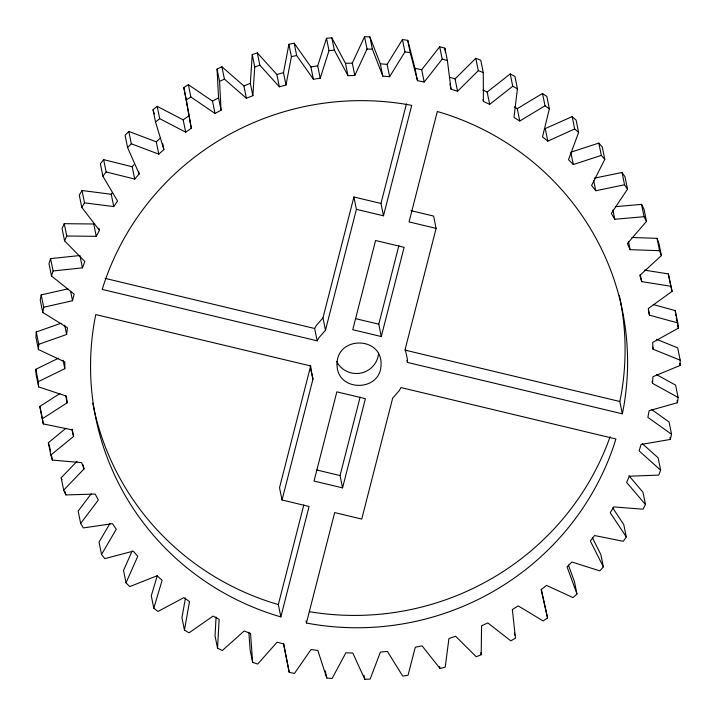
<?xml version="1.0" encoding="UTF-8"?>
<svg xmlns="http://www.w3.org/2000/svg" width="716" height="716" viewBox="0 0 716 716"><rect width="100%" height="100%" fill="white"/><g stroke="black" fill="none" stroke-linecap="round" stroke-linejoin="round"><path stroke-width="1.07" d="M283.518 643.648L289.219 672.36L294.455 673.425L311.048 649.51L317.841 650.477L326.773 678.025L332.108 678.473L345.873 652.822L352.782 652.992L364.784 679.278L370.145 679.099L380.411 652.088L387.437 651.444L402.714 676.11L408.022 675.304L415.28 647.255L422.064 645.823L440.045 668.556L445.218 667.16L448.932 638.511L455.645 636.273L476.23 656.742L481.206 654.737L481.555 625.847L487.811 622.902L510.777 640.811L515.475 638.242L512.343 609.549L518.214 605.888L543.184 620.996L547.552 617.908L541.126 589.689L546.469 585.411L573.015 597.583L576.98 594.012L567.063 566.884L571.896 561.997L599.829 570.894L603.346 566.884L590.333 540.992L594.575 535.541L623.269 541.296L626.285 536.919L610.229 512.728L613.746 506.901L643.004 509.21L645.474 504.529L626.607 482.387L629.391 476.203L658.765 475.102L660.644 470.161L639.075 450.856L641.097 444.448L670.301 439.436L671.572 434.308L647.873 417.365L649.126 410.671L677.479 402.705L678.124 397.478L652.518 383.364L652.956 376.67L680.173 365.429L680.2 360.175L677.694 347.842L656.572 339.321M216.08 617.013L215.033 635.88L217.539 648.213L222.372 650.459L244.183 630.984L250.555 633.499L252.641 662.389L257.706 664.045L277.065 642.198L283.697 643.97L289.219 672.36M217.539 648.213L219.141 619.349L213.091 616.109L188.97 632.846L184.451 630.053L181.945 617.72L185.453 598.003M61.012 323.256L36.256 331.964L35.916 337.218L38.422 349.542L64.834 361.929L64.816 368.686L38.306 381.637L38.61 386.882L66.364 396.109L67.143 402.813L42.36 418.735L43.291 423.908L71.994 429.842L73.578 436.402L50.854 455.072L52.402 460.093L81.642 462.634L84.014 468.962L63.688 490.129L65.827 494.926L95.192 494.076L98.316 500.063L80.657 523.414L83.369 527.925L112.448 523.673L116.269 529.258L101.538 554.47L104.778 558.641L133.257 551.132L137.758 556.269L126.034 582.851L129.748 586.61L157.055 575.762L162.111 580.3L153.797 608.161L157.95 611.464L183.905 597.627L189.516 601.565L184.451 630.053M38.422 349.542L38.762 344.289L36.256 331.964M158.791 154.155L156.285 141.822L128.817 131.44L131.323 143.773L158.791 154.155L163.883 149.581L155.533 122.006L153.027 109.673L157.189 106.344L159.704 118.668L185.695 132.174L191.297 128.227L183.824 87.513L188.371 84.694L190.877 97.018L215.024 113.468L221.065 110.183L218.559 97.85L217.055 69.076L221.906 66.785L224.421 79.118L246.402 98.271L252.855 95.667L250.349 83.342L252.238 54.595L257.33 52.886L276.85 74.473L279.356 86.806L285.997 84.998L291.412 56.618L288.906 44.294L294.151 43.184L310.896 66.901L313.411 79.234L320.213 78.214L329.011 50.639L326.505 38.306L331.839 37.823L345.479 63.33L347.985 75.663L354.805 75.448L367.04 49.055L364.534 36.722L369.877 36.856L380.321 63.805L382.827 76.138L389.638 76.702L404.943 51.892L402.437 39.559L407.735 40.311L414.976 68.342L417.491 80.675L424.212 82.036L442.211 59.115L439.705 46.791L444.878 48.151L447.384 60.484L450.999 89.124L457.56 91.272L478.315 70.633L475.809 58.3L480.767 60.251L483.273 72.584L483.425 101.466L489.663 104.366L512.745 86.251L510.24 73.918L487.157 92.033L489.663 104.366M252.855 95.667L254.753 66.928L252.238 54.595M38.762 344.289L66.615 334.497L67.456 327.785L42.745 312.409L40.239 300.076L41.197 294.894L67.877 288.879M510.24 73.918L514.929 76.442L517.435 88.766L513.972 117.424L519.78 121.004L545.019 105.78L549.36 108.832L542.486 136.917L547.821 141.141L574.68 128.943L578.626 132.469L568.513 159.695L573.319 164.537L601.315 155.399L604.796 159.373L591.604 185.39L595.757 190.742L624.54 184.791L627.52 189.14L611.294 213.458L614.767 219.257L644.06 216.697L646.485 221.369L627.395 243.53L630.125 249.66L659.561 250.69L661.405 255.603L639.8 275.427L641.724 281.621L670.847 286.257L672.082 291.358L648.266 308.56L649.457 315.156L677.766 322.925L678.374 328.152L652.67 342.427L653.055 349.211L680.2 360.175M42.745 312.409L43.712 307.227L41.197 294.894M285.997 84.998L283.491 72.665L288.906 44.294M407.001 360.354L407.422 362.412L622.347 413.821L619.832 401.488L620.906 396.136A268.742 263.345 -11.5 0 0 619.34 295.592M622.347 413.821L623.412 408.469A268.742 263.345 -11.5 0 0 442.604 113.074L437.306 111.508L409.051 221.915L436.116 228.395L405.175 349.274L407.368 358.94L407.422 362.412M43.712 307.227L72.522 300.72L74.169 294.151L51.489 276L48.983 263.667L50.576 258.628L79.932 255.531L82.438 267.856L53.082 270.961L51.489 276M309.867 365.267L310.458 366.78L279.526 487.668L282.032 500.001L309.088 506.472L280.842 616.879L275.535 615.321A268.742 263.345 -11.5 0 1 94.727 319.918L95.801 314.566L310.726 365.974L310.78 369.447L312.964 379.113L282.032 500.001M383.472 215.802L411.718 105.386L406.276 104.384A268.742 263.345 -11.5 0 0 103.874 284.189L102.236 289.407L317.161 340.816L318.88 337.773L325.476 330.21L322.97 317.886L353.901 196.998L380.966 203.469L383.472 215.802L356.407 209.323L353.901 196.998M325.476 330.21L356.407 209.323M280.842 616.879L278.327 604.555L303.817 504.968M380.966 203.469L406.446 103.883M342.561 487.882L365.393 398.678L336.851 391.849L314.029 481.062L342.561 487.882L340.055 475.558L360.13 397.094M381.288 336.538L404.119 247.333L375.578 240.504L352.755 329.709L381.288 336.538L378.782 324.205L398.857 245.749M306.421 623.001L334.676 512.593L361.732 519.064L392.663 398.177L399.26 390.614L400.987 387.571L615.903 438.98L614.274 444.197A268.742 263.345 -11.5 0 1 311.863 624.012L306.421 623.001L306 620.942M157.359 575.476L151.291 595.837L153.797 608.161M320.213 78.214L317.707 65.881L326.505 38.306M82.438 267.856L84.864 261.519L64.574 240.827L62.068 228.502L64.243 223.678L93.742 223.992L93.993 223.499M132.093 551.096L123.519 570.527L126.034 582.851M64.574 240.827L66.758 236.011L64.243 223.678M354.805 75.448L352.29 63.115L364.534 36.722M66.758 236.011L96.257 236.325L99.426 230.31L99.005 228.252M317.161 340.816L314.655 328.492L316.374 325.449L322.97 317.886M109.942 523.468L99.023 542.146L101.538 554.47M112.144 192.917L111.248 194.269L82.018 190.519L79.27 195.065L81.785 207.398L99.426 230.31M81.785 207.398L84.524 202.843L82.018 190.519M389.638 76.702L387.123 64.368L402.437 39.559M84.524 202.843L113.754 206.593L117.549 201.062L102.88 176.154L100.374 163.821L103.641 159.632L132.191 166.747L133.937 164.716M91.227 493.789L78.142 511.081L80.657 523.414M102.88 176.154L106.156 171.956L103.641 159.632M424.212 82.036L421.706 69.703L439.705 46.791M106.156 171.956L134.706 179.072L139.208 173.943L138.797 171.885M63.688 490.129L61.182 477.796L76.988 461.337M128.817 131.44L125.076 135.226L127.582 147.55L139.208 173.943M127.582 147.55L131.323 143.773M457.56 91.272L455.054 78.939L475.809 58.3M156.285 141.822L160.608 137.928M50.854 455.072L48.348 442.739L66.015 428.222M155.533 122.006L159.704 118.668M157.189 106.344L183.18 119.849L188.791 115.894M43.291 423.908L39.854 406.402L60.046 393.433M191.297 128.227L186.33 99.846L190.877 97.018M514.419 106.899L517.265 108.671L542.504 93.456L546.845 96.499L549.36 108.832M188.371 84.694L212.518 101.135L218.559 97.85M38.61 386.882L36.104 374.558L35.8 369.304L58.381 358.277M221.065 110.183L219.561 81.4L224.421 79.118M545.091 128.638L572.165 116.619L576.112 120.145L578.626 132.469M221.906 66.785L243.896 85.938L250.349 83.342M254.753 66.928L259.845 65.219L279.356 86.806M570.813 152.213L598.809 143.075L602.29 147.04L604.796 159.373M276.85 74.473L283.491 72.665M291.412 56.618L296.657 55.517L313.411 79.234M594.307 178.186L622.034 172.466L625.014 176.816L627.52 189.14M310.896 66.901L317.707 65.881M329.011 50.639L334.345 50.147L347.985 75.663M615.509 206.647L641.545 204.373L643.979 209.045L646.485 221.369M345.479 63.33L352.29 63.115M367.04 49.055L372.383 49.18L382.827 76.138M631.977 237.479L657.055 238.356L658.899 243.27L661.405 255.603M380.321 63.805L387.123 64.368M404.943 51.892L410.241 52.644L417.491 80.675M644.606 270.147L668.341 273.924L672.082 291.358M414.976 68.342L421.706 69.703M410.877 210.62L433.601 216.062L436.116 228.395M355.53 318.647L378.782 324.205M105.154 278.381L314.655 328.492M404.916 350.079L619.832 401.488M316.803 469.991L340.055 475.558M442.211 59.115L447.384 60.484M653.234 304.551L675.26 310.592L677.766 322.925M278.327 604.555L273.029 602.988A268.742 263.345 -11.5 0 1 92.767 403.135M449.532 77.122L455.054 78.939M478.315 70.633L483.273 72.584M482.879 90.028L487.157 92.033M512.745 86.251L517.435 88.766M656.653 374.692L675.618 385.145L678.124 397.478M651.506 409.427L669.066 421.984L671.572 434.308M642.377 443.723L658.138 457.828L660.644 470.161M628.988 475.8L642.968 492.205L645.474 504.529M612.663 507.841L623.77 524.586L626.285 536.919M592.329 537.627L600.84 554.56L603.346 566.884M61.182 477.796L62.032 479.72M568.37 564.996L574.465 581.687L576.98 594.012M48.348 442.739L49.896 447.76M153.027 109.673L154.316 113.916M541.341 589.295L547.552 617.908M668.341 273.924L670.847 286.257M676.28 317.877L677.327 323.014M677.748 325.064L678.374 328.152M657.055 238.356L659.561 250.69M679.761 363.37L680.173 365.429M641.545 204.373L644.06 216.697M677.059 400.647L677.479 402.705M622.034 172.466L624.54 184.791M648.41 310.019L649.457 315.156M640.256 274.425L641.724 281.621M652.634 347.153L653.055 349.211M669.89 437.378L670.301 439.436M628.451 241.435L630.125 249.66M652.106 381.315L652.518 383.364M612.878 210.012L614.767 219.257M598.809 143.075L601.315 155.399M593.662 180.468L595.757 190.742M572.165 116.619L574.68 128.943M571.019 153.242L573.319 164.537M542.504 93.456L545.019 105.78M545.315 128.817L547.821 141.141M517.265 108.671L519.78 121.004M483.014 99.417L483.425 101.466M449.961 83.987L450.999 89.124M407.735 40.311L410.241 52.644M514.428 633.105L514.849 635.164M369.877 36.856L372.383 49.18M480.785 652.688L481.206 654.737M331.839 37.823L334.345 50.147M439.624 666.498L440.045 668.556M294.151 43.184L296.657 55.517M257.33 52.886L259.845 65.219M310.458 366.78L312.964 379.113M363.952 675.17L364.784 679.278M243.896 85.938L246.402 98.271M217.055 69.076L219.561 81.4M212.518 101.135L215.024 113.468M325.306 670.829L326.773 678.025M183.824 87.513L186.33 99.846M183.18 119.849L185.695 132.174M162.63 143.415L163.883 149.581M252.641 662.389L250.126 650.056L248.846 632.282M132.191 166.747L134.706 179.072M111.248 194.269L113.754 206.593M93.742 223.992L96.257 236.325M70.642 291.475L72.522 300.72M64.735 325.252L66.615 334.497M50.576 258.628L53.082 270.961M63.142 360.461L64.816 368.686M83.172 464.845L84.014 468.962M65.675 395.626L67.143 402.813M72.11 429.215L73.578 436.402M65.201 491.847L65.827 494.926M35.8 369.304L38.306 381.637M50.111 448.789L50.523 450.847M51.57 455.985L52.402 460.093M39.854 406.402L42.36 418.735M444.878 48.151L445.433 52.563M675.26 310.592L675.868 315.819M378.576 353.248A22.089 21.641 -11.5 0 1 336.708 361.482M610.095 436.724A268.742 263.345 -11.5 0 1 309.357 611.679M337.075 364.068C336.207 392.422 381.297 392.422 381.064 364.319C381.932 335.965 336.842 335.965 337.075 364.068"/></g></svg>
